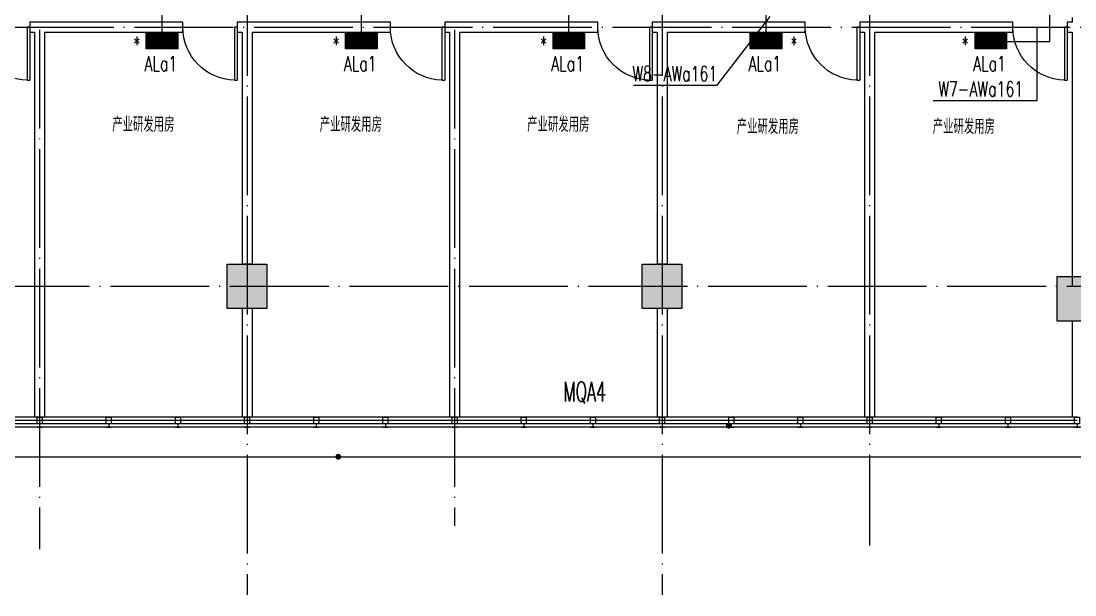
# Model space of a CAD drawing. Extents: x 1980812 to 2226895, y -554123 to 281606.
# Drawn here: x 2015392 to 2036724, y -117260 to -105637 of the extents above; entities that cross this region are included whole.
import ezdxf
from ezdxf.enums import TextEntityAlignment as Align

# ---------------------------------------------------------------- set-up
doc = ezdxf.new("R2010")
doc.units = 0
doc.header["$LTSCALE"] = 1000
doc.header["$MEASUREMENT"] = 0
doc.linetypes.add('DOTE', pattern=[2.42, 2, -0.2, 0.02, -0.2])
for name, color, linetype in [('$TD_AUDIT_GENERATED_(158)', 8, 'Continuous'), ('$TD_AUDIT_GENERATED_(1F3)', 7, 'Continuous'), ('$TD_AUDIT_GENERATED_(210)', 8, 'Continuous'), ('$TD_AUDIT_GENERATED_(2762)', 8, 'Continuous'), ('$TD_AUDIT_GENERATED_(276D)', 8, 'Continuous'), ('$TD_AUDIT_GENERATED_(2A51)', 8, 'Continuous'), ('1', 1, 'Continuous'), ('COLU', 8, 'Continuous'), ('COLU_HATCH', 8, 'Continuous'), ('CURTWALL', 8, 'Continuous'), ('DIM_SYMB', 8, 'Continuous'), ('dote', 8, 'DOTE'), ('DQ2', 2, 'Continuous'), ('DQ7', 7, 'Continuous'), ('WALL', 7, 'Continuous'), ('WINDOW', 8, 'Continuous')]:
    doc.layers.add(name, color=color, linetype=linetype)
doc.styles.add('D8', font='txtw.shx', dxfattribs={"width": 0.7, "bigfont": 'hztxtw.shx'})
doc.styles.add('HZTXTW', font='txtw.shx', dxfattribs={"width": 0.6, "bigfont": 'hztxtw.shx'})

# ---------------------------------------------------------------- blocks, each defined once
blk = doc.blocks.new('$TD_AUDIT_GENERATED_(9F)')
at = {"layer": 'dote'}
for p, q in [((23300, 30469), (23300, -6248)), ((31700, 30469), (31700, -6248)), ((35900, 30469), (35900, -5250)), ((19100, 5200), (19100, -5320)), ((27500, 5200), (27500, -4850)), ((56413, 0), (-8454, 0)), ((56413, -2850), (-8454, -2850))]:
    blk.add_line(p, q, dxfattribs=at)
blk = doc.blocks.new('$DorLib2D$00000001')
for p, q in [((0.45, 0.975), (0.5, 0.975)), ((0.45, 0), (0.45, 0.975)), ((0.5, 0), (0.5, 0.975)), ((0.5, 0), (0.45, 0))]:
    blk.add_line(p, q)
at = {"lineweight": 13}
blk.add_arc((0.475, 0), 0.975, 91.4693, 180, dxfattribs=at)
blk = doc.blocks.new('A$C4923384A')
at = {"layer": '$TD_AUDIT_GENERATED_(158)', "color": 2}
blk.add_line((13750, -26750), (49500, -26750), dxfattribs=at)
at = {"layer": 'CURTWALL'}
for p, q in [((19100, -25950), (14550, -25950)), ((19100, -26017), (14550, -26017)), ((23300, -25950), (19100, -25950)), ((23300, -26017), (19100, -26017)), ((27500, -25950), (23300, -25950)), ((27500, -26017), (23300, -26017)), ((31700, -25950), (27500, -25950)), ((31700, -26017), (27500, -26017)), ((35900, -25950), (31700, -25950)), ((35900, -26017), (31700, -26017)), ((40100, -25950), (35900, -25950)), ((40100, -26017), (35900, -26017)), ((19100, -26083), (14550, -26083)), ((19100, -26150), (14550, -26150)), ((23300, -26083), (19100, -26083)), ((23300, -26150), (19100, -26150)), ((27500, -26083), (23300, -26083)), ((27500, -26150), (23300, -26150)), ((31700, -26083), (27500, -26083)), ((31700, -26150), (27500, -26150)), ((35900, -26083), (31700, -26083)), ((35900, -26150), (31700, -26150)), ((40100, -26083), (35900, -26083)), ((40100, -26150), (35900, -26150))]:
    blk.add_line(p, q, dxfattribs=at)
at = {"layer": 'DIM_SYMB', "const_width": 60}
for points in [[(33050, -26090, 1), (33050, -26150, 1)], [(25127, -26772, 1), (25166, -26728, 1)]]:
    blk.add_lwpolyline(points, format="xyb", close=True, dxfattribs=at)
at = {"layer": 'dote'}
blk.add_line((6500, -18050), (53154, -18050), dxfattribs=at)
at = {"layer": 'WALL'}
for p, q in [((40000, -17850), (40000, -17950)), ((19100, -17950), (18900, -17950)), ((18900, -17950), (18900, -18150)), ((22000, -17950), (19100, -17950)), ((22000, -18150), (22000, -17950)), ((23300, -17950), (23100, -17950)), ((23100, -17950), (23100, -18150)), ((26200, -17950), (23300, -17950)), ((26200, -18150), (26200, -17950)), ((27500, -17950), (27300, -17950)), ((27300, -17950), (27300, -18150)), ((30400, -17950), (27500, -17950)), ((30400, -18150), (30400, -17950)), ((31700, -17950), (31500, -17950)), ((31500, -17950), (31500, -18150)), ((34600, -17950), (31700, -17950)), ((34600, -18150), (34600, -17950)), ((35900, -17950), (35700, -17950)), ((35700, -17950), (35700, -18150)), ((38800, -17950), (35900, -17950)), ((38800, -18150), (38800, -17950)), ((40000, -17950), (39900, -17950)), ((39900, -17950), (39900, -18150)), ((18900, -18150), (19000, -18150)), ((19000, -18150), (19000, -25950)), ((19200, -18150), (19200, -25950)), ((19200, -18150), (22000, -18150)), ((23100, -18150), (23200, -18150)), ((23200, -18150), (23200, -22850)), ((23400, -18150), (23400, -22850)), ((23400, -18150), (26200, -18150)), ((27300, -18150), (27400, -18150)), ((27400, -18150), (27400, -25950)), ((27600, -18150), (27600, -25950)), ((27600, -18150), (30400, -18150)), ((31500, -18150), (31600, -18150)), ((31600, -18150), (31600, -22850)), ((31800, -18150), (31800, -22850)), ((31800, -18150), (34600, -18150)), ((35700, -18150), (35800, -18150)), ((35800, -18150), (35800, -25950)), ((36000, -18150), (36000, -25950)), ((36000, -18150), (38800, -18150)), ((39900, -18150), (40000, -18150)), ((40000, -18150), (40000, -23300)), ((23400, -22850), (23200, -22850)), ((31800, -22850), (31600, -22850)), ((40200, -23300), (40000, -23300)), ((23200, -23750), (23200, -25950)), ((23400, -23750), (23200, -23750)), ((23400, -23750), (23400, -25950)), ((31600, -23750), (31600, -25950)), ((31800, -23750), (31600, -23750)), ((31800, -23750), (31800, -25950)), ((40000, -24000), (40000, -25950)), ((40200, -24000), (40000, -24000))]:
    blk.add_line(p, q, dxfattribs=at)
at = {"layer": 'WINDOW', "xscale": -1100, "yscale": 1100, "zscale": -1100}
for p, rotation in [((18350, -18050), 180.0000000000196), ((22550, -18050), 180.0000000000199), ((26750, -18050), 180.0000000000191), ((30950, -18050), 180.0000000000199), ((35150, -18050), 180.0000000000199), ((39350, -18050), 180.0000000000191)]:
    blk.add_blockref('$DorLib2D$00000001', p, dxfattribs=dict(at, rotation=rotation))
blk = doc.blocks.new('A$C312424F2')
at = {"layer": '$TD_AUDIT_GENERATED_(1F3)', "style": 'D8', "width": 0.7}
for p in [(21200, -20019), (25400, -20019), (29600, -20019), (33842, -20061), (37809, -20061)]:
    blk.add_text('\\M+5B2FA\\M+5D2B5\\M+5D1D0\\M+5B7A2\\M+5D3C3\\M+5B7BF', height=300, rotation=0.0006, dxfattribs=at).set_placement(p, align=Align.MIDDLE_CENTER)
blk = doc.blocks.new('$TD_AUDIT_GENERATED_(2768)')
at = {"layer": '$TD_AUDIT_GENERATED_(276D)'}
blk.add_line((115028288, 22648046), (115028222, 22648046), dxfattribs=at)
for points in [[(115028222, 22648096), (115028225, 22648096), (115028225, 22647996), (115028222, 22647996)], [(115028288, 22648096), (115028422, 22648096), (115028422, 22647996), (115028288, 22647996)]]:
    blk.add_lwpolyline(points, close=True, dxfattribs=at)
blk = doc.blocks.new('$TD_AUDIT_GENERATED_(27E6)')
at = {"layer": 'WINDOW', "rotation": 90}
for p in [(22667146, -115054372), (22668546, -115054372), (22669946, -115054372), (22671346, -115054372), (22672746, -115054372), (22674146, -115054372), (22675546, -115054372), (22676946, -115054372), (22678346, -115054372), (22679746, -115054372), (22681146, -115054372), (22682546, -115054372), (22683946, -115054372), (22685346, -115054372), (22686746, -115054372), (22688146, -115054372)]:
    blk.add_blockref('$TD_AUDIT_GENERATED_(2768)', p, dxfattribs=at)
blk = doc.blocks.new('$TD_AUDIT_GENERATED_(3B77)')
at = {"layer": 'COLU_HATCH'}
h = blk.add_hatch(color=256, dxfattribs=at)
h.dxf.hatch_style = 1
h.paths.add_polyline_path([(22900, 450), (23700, 450), (23700, -450), (22900, -450)])
h = blk.add_hatch(color=256, dxfattribs=at)
h.dxf.hatch_style = 1
h.paths.add_polyline_path([(31300, 450), (32100, 450), (32100, -450), (31300, -450)])
h = blk.add_hatch(color=256, dxfattribs=at)
h.dxf.hatch_style = 1
h.paths.add_polyline_path([(39700, 200), (40500, 200), (40500, -700), (39700, -700)])
at = {"layer": 'COLU'}
for points in [[(22900, 450), (23700, 450), (23700, -450), (22900, -450)], [(31300, 450), (32100, 450), (32100, -450), (31300, -450)], [(39700, 200), (40500, 200), (40500, -700), (39700, -700)]]:
    blk.add_lwpolyline(points, close=True, dxfattribs=at)
blk = doc.blocks.new('*X245')
at = {"color": 0}
for p, q in [((8700, 8370), (9500, 8370)), ((8700, 8340), (9500, 8340)), ((8700, 8310), (9500, 8310)), ((8700, 8280), (9500, 8280)), ((8700, 8250), (9500, 8250)), ((8700, 8220), (9500, 8220)), ((8700, 8190), (9500, 8190)), ((8700, 8160), (9500, 8160)), ((8700, 8130), (9500, 8130)), ((8700, 8100), (9500, 8100)), ((8700, 8070), (9500, 8070)), ((8700, 8040), (9500, 8040)), ((8700, 8010), (9500, 8010))]:
    blk.add_line(p, q, dxfattribs=at)
blk = doc.blocks.new('XM')
at = {"layer": '1'}
for p, q in [((320, 168), (-320, 168)), ((-320, 168), (-320, -152)), ((320, -152), (320, 168)), ((-320, -152), (320, -152))]:
    blk.add_line(p, q, dxfattribs=at)
at = {"layer": '1', "xscale": 0.8, "yscale": 0.8, "zscale": 0.8}
blk.add_blockref('*X245', (-7280, -6552), dxfattribs=at)

msp = doc.modelspace()

# ---------------------------------------------------------------- linework, layer by layer
at = {"layer": 'DQ2'}
for p, q in [((2018246.8, -105877.2), (2018246.8, -104350.6)), ((2022281.1, -105877.2), (2022281.1, -104324.7)), ((2026479, -105877.2), (2026479, -104324.7)), ((2030472.2, -105877.2), (2030472.2, -104324.7))]:
    msp.add_line(p, q, dxfattribs=at)
msp.add_lwpolyline([(2035341.1, -106053.2), (2036213, -106053.2), (2036213, -104341.5)], dxfattribs=at)
at = {"layer": 'DQ7'}
for p, q in [((2029481.9, -106935.1), (2030558, -105543.1)), ((2035960, -107244.9), (2035960, -105762)), ((2027789.1, -106935.1), (2029481.9, -106935.1)), ((2033853.3, -107244.9), (2035960, -107244.9))]:
    msp.add_line(p, q, dxfattribs=at)

# ---------------------------------------------------------------- block references
at = {"layer": '$TD_AUDIT_GENERATED_(1F3)'}
msp.add_blockref('A$C312424F2', (1996666.5, -87712), dxfattribs=at)
at = {"layer": '$TD_AUDIT_GENERATED_(210)'}
msp.add_blockref('A$C4923384A', (1996666.5, -87712), dxfattribs=at)
at = {"layer": '$TD_AUDIT_GENERATED_(2762)'}
msp.add_blockref('$TD_AUDIT_GENERATED_(27E6)', (1996666.5, -87712), dxfattribs=at)
at = {"layer": 'COLU'}
msp.add_blockref('$TD_AUDIT_GENERATED_(3B77)', (1996666.5, -111012), dxfattribs=at)
at = {"layer": 'DQ2', "xscale": -1, "rotation": 180}
for p in [(2018246.8, -106029.2), (2022281.1, -106029.2), (2026479, -106029.2), (2030472.2, -106029.2), (2035021.1, -106029.2)]:
    msp.add_blockref('XM', p, dxfattribs=at)
at = {"layer": 'WALL'}
msp.add_blockref('$TD_AUDIT_GENERATED_(9F)', (1996666.5, -111012), dxfattribs=at)

# ---------------------------------------------------------------- texts
at = {"layer": '$TD_AUDIT_GENERATED_(2A51)', "style": 'HZTXTW', "width": 0.6}
msp.add_text('MQA4', height=400, rotation=0.00057, dxfattribs=at).set_placement((2026804.1, -113141.9), align=Align.MIDDLE_CENTER)
at = {"layer": 'DQ7', "style": 'D8', "width": 0.7}
for s, p in [('*', (2017734.4, -106102.4)), ('*', (2021768.8, -106102.4)), ('*', (2025966.6, -106102.4)), ('*', (2031036.9, -106102.4)), ('*', (2034502, -106102.4)), ('ALa1', (2018221.2, -106498.5)), ('ALa1', (2022255.6, -106498.5)), ('ALa1', (2026453.4, -106498.5)), ('ALa1', (2030446.7, -106498.5)), ('ALa1', (2034995.5, -106498.5)), ('W8-AWa161', (2028624.9, -106701.6)), ('W7-AWa161', (2034817.9, -107011.4))]:
    msp.add_text(s, height=300, dxfattribs=at).set_placement(p, align=Align.MIDDLE)

doc.saveas('drawing.dxf')
